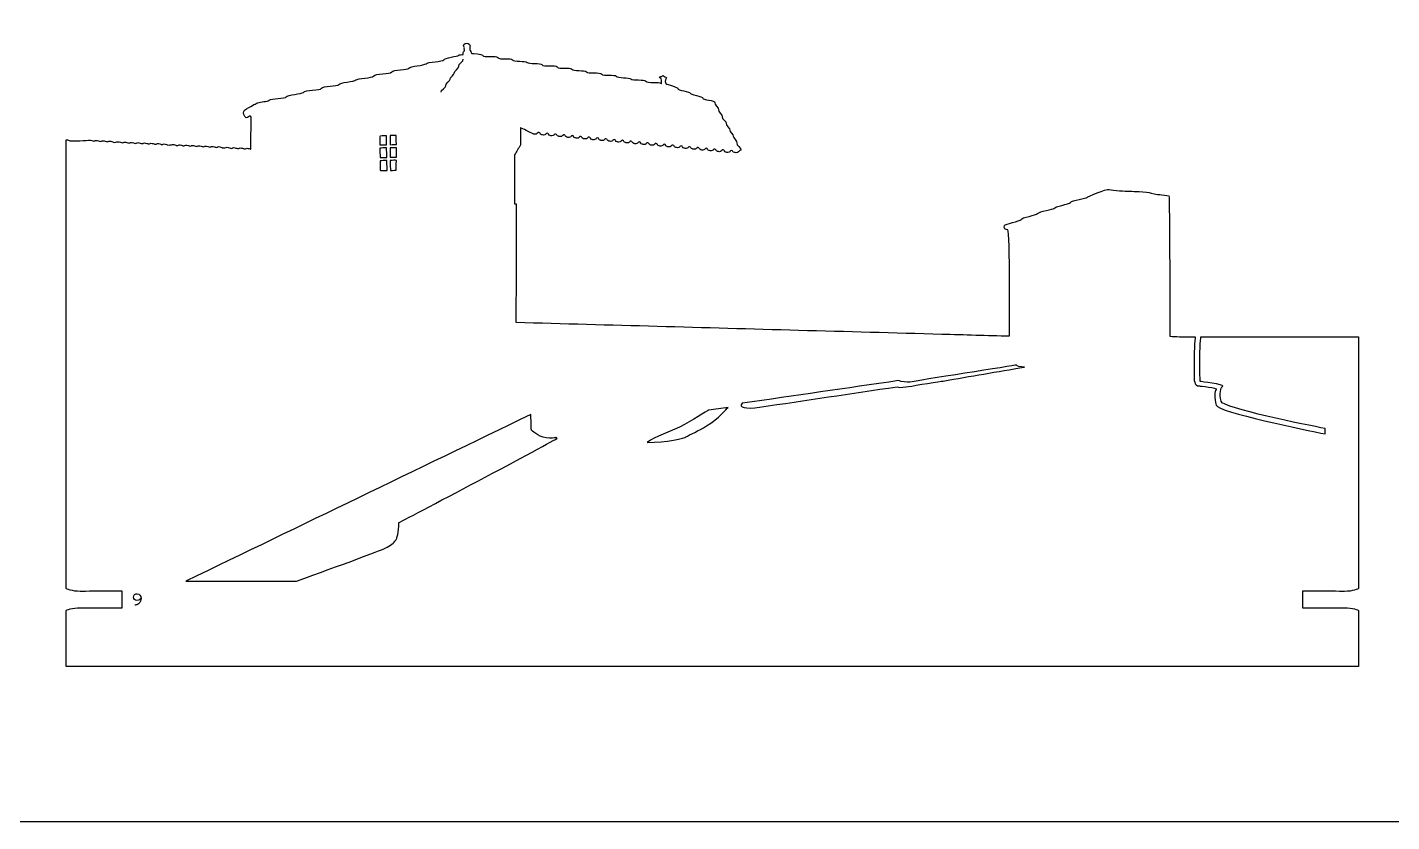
# Model space of a CAD drawing. Extents: x 0 to 1250, y 0 to 460.
# Drawn here: x 495.5 to 739.2, y 0.1 to 142 of the extents above; entities that cross this region are included whole.
import ezdxf

# ---------------------------------------------------------------- set-up
doc = ezdxf.new("R2010")
doc.units = 0
doc.header["$MEASUREMENT"] = 0
doc.layers.add('DEFAULT', color=18, linetype='CONTINUOUS')

msp = doc.modelspace()

# ---------------------------------------------------------------- linework, layer by layer
at = {"layer": 'DEFAULT', "color": 18}
msp.add_lwpolyline([(1250.13, 0.12), (0.12, 0.12), (0.12, 460.12), (1250.13, 460.12)], close=True, dxfattribs=at)
at = {"layer": 'DEFAULT', "color": 1}
for points, knots in [([(728.32, 41.29), (728.66, 41.29), (729.44, 41.24), (730.82, 41.24), (732.2, 41.24), (733.32, 41.69), (733.32, 41.74), (733.32, 56.73), (733.32, 71.73), (733.32, 86.72), (723.93, 86.72), (714.54, 86.72), (705.15, 86.72), (705.07, 86.29), (704.94, 83.56), (704.95, 81.49), (704.97, 80.23), (705, 79.12), (705.04, 78.72), (705.04, 78.72), (709.39, 78.19), (709.04, 77.9), (708.69, 77.61), (708.39, 76.55), (708.75, 75.19), (709.06, 73.99), (724.12, 70.95), (727.32, 70.32), (727.32, 70), (727.32, 69.69), (727.32, 69.37), (724.04, 70.04), (708.2, 73.28), (707.88, 74.49), (707.53, 75.84), (707.53, 77), (707.88, 77.29), (708.23, 77.59), (704.89, 77.93), (704.89, 77.93), (703.89, 77.93), (703.94, 79), (703.94, 80.1), (703.94, 80.57), (703.94, 81.03), (703.94, 81.49), (703.93, 83.56), (704.06, 86.29), (704.13, 86.72), (703.19, 86.72), (702.25, 86.72), (701.31, 86.72), (700.73, 86.75), (700.16, 86.78), (699.59, 86.81), (699.66, 86.81), (699.53, 111.9), (699.45, 111.9), (699.03, 111.9), (698.24, 112.1), (697.8, 112.1), (697.36, 112.1), (696.28, 112.34), (695.9, 112.45), (695.53, 112.56), (694.09, 112.67), (693.61, 112.67), (693.12, 112.67), (692.51, 112.72), (692.18, 112.69), (691.85, 112.67), (689.44, 112.87), (688.78, 113.03), (688.29, 113.15), (684.81, 111.71), (684.78, 111.59), (684.75, 111.48), (682.08, 111.03), (681.87, 110.71), (681.67, 110.39), (678.96, 109.95), (678.9, 109.62), (678.88, 109.51), (676.2, 109.06), (675.99, 108.74), (675.89, 108.58), (675.17, 108.39), (674.46, 108.2), (673.75, 108.01), (673.05, 107.82), (673.02, 107.65), (672.82, 107.33), (670.17, 106.88), (670.06, 106.57), (669.85, 106.01), (670.26, 105.8), (670.67, 105.8), (671.08, 105.8), (670.97, 86.86), (670.97, 86.86), (666.94, 86.97), (662.91, 87.08), (658.88, 87.19), (650.35, 87.43), (641.83, 87.67), (633.3, 87.9), (616.47, 88.37), (599.63, 88.84), (582.8, 89.31), (582.82, 96.34), (582.84, 103.38), (582.86, 110.42), (582.76, 110.42), (582.66, 110.42), (582.57, 110.42), (582.57, 113.35), (582.57, 116.27), (582.57, 119.2), (582.92, 119.79), (583.27, 120.38), (583.63, 120.96), (583.62, 121.99), (583.61, 123.02), (583.6, 124.05), (583.91, 123.91), (585.33, 123.19), (585.9, 122.92), (585.9, 122.92), (586.17, 122.82), (586.44, 122.91), (586.72, 123), (586.6, 123.21), (586.89, 123.2), (587.18, 123.19), (587.05, 122.83), (587.4, 122.78), (587.4, 122.78), (587.66, 122.67), (587.94, 122.77), (588.21, 122.86), (588.1, 123.07), (588.39, 123.06), (588.68, 123.05), (588.55, 122.68), (588.9, 122.64), (588.9, 122.64), (589.16, 122.53), (589.44, 122.63), (589.71, 122.72), (589.6, 122.92), (589.89, 122.91), (590.18, 122.91), (590.05, 122.54), (590.4, 122.5), (590.4, 122.5), (590.66, 122.39), (590.94, 122.48), (591.21, 122.58), (591.1, 122.78), (591.39, 122.77), (591.68, 122.76), (591.54, 122.4), (591.9, 122.36), (591.9, 122.36), (592.16, 122.25), (592.43, 122.34), (592.71, 122.43), (592.6, 122.64), (592.89, 122.63), (593.17, 122.62), (593.04, 122.26), (593.4, 122.22), (593.4, 122.22), (593.66, 122.11), (593.92, 122.2), (594.2, 122.29), (594.08, 122.5), (594.37, 122.49), (594.66, 122.48), (594.53, 122.12), (594.88, 122.08), (594.88, 122.08), (595.15, 121.97), (595.42, 122.06), (595.69, 122.15), (595.58, 122.36), (595.87, 122.35), (596.16, 122.34), (596.03, 121.98), (596.38, 121.94), (596.38, 121.94), (596.65, 121.82), (596.92, 121.92), (597.19, 122.01), (597.08, 122.22), (597.37, 122.21), (597.66, 122.2), (597.53, 121.83), (597.88, 121.8), (597.88, 121.8), (598.15, 121.68), (598.42, 121.78), (598.69, 121.87), (598.58, 122.08), (598.87, 122.07), (599.16, 122.06), (599.02, 121.69), (599.38, 121.65), (599.38, 121.65), (599.65, 121.54), (599.92, 121.63), (600.19, 121.73), (600.08, 121.94), (600.37, 121.93), (600.65, 121.92), (600.52, 121.55), (600.88, 121.51), (600.88, 121.51), (601.14, 121.4), (601.4, 121.49), (601.68, 121.59), (601.56, 121.8), (601.85, 121.79), (602.14, 121.77), (602.01, 121.41), (602.36, 121.37), (602.36, 121.37), (602.63, 121.26), (602.9, 121.35), (603.17, 121.45), (603.06, 121.65), (603.35, 121.64), (603.64, 121.63), (603.51, 121.27), (603.86, 121.23), (603.86, 121.23), (604.13, 121.12), (604.4, 121.21), (604.67, 121.31), (604.56, 121.51), (604.85, 121.5), (605.14, 121.49), (605.01, 121.13), (605.36, 121.09), (605.36, 121.09), (605.63, 120.98), (605.9, 121.07), (606.17, 121.16), (606.06, 121.37), (606.35, 121.36), (606.64, 121.35), (606.5, 120.99), (606.86, 120.95), (606.86, 120.95), (607.13, 120.84), (607.4, 120.93), (607.67, 121.02), (607.56, 121.23), (607.85, 121.22), (608.13, 121.21), (608, 120.85), (608.36, 120.8), (608.36, 120.8), (608.62, 120.69), (608.88, 120.79), (609.16, 120.88), (609.05, 121.09), (609.33, 121.08), (609.62, 121.07), (609.49, 120.71), (609.84, 120.67), (609.84, 120.67), (610.11, 120.55), (610.38, 120.65), (610.66, 120.74), (610.55, 120.95), (610.83, 120.94), (611.12, 120.93), (610.99, 120.56), (611.34, 120.52), (611.34, 120.52), (611.61, 120.41), (611.88, 120.5), (612.15, 120.6), (612.05, 120.8), (612.33, 120.8), (612.62, 120.79), (612.49, 120.42), (612.84, 120.38), (612.84, 120.38), (613.11, 120.27), (613.38, 120.36), (613.65, 120.46), (613.54, 120.66), (613.83, 120.65), (614.12, 120.65), (613.99, 120.28), (614.34, 120.24), (614.34, 120.24), (614.61, 120.13), (614.88, 120.22), (615.15, 120.31), (615.04, 120.52), (615.33, 120.51), (615.62, 120.5), (615.48, 120.14), (615.84, 120.1), (615.84, 120.1), (616.1, 119.99), (616.37, 120.08), (616.64, 120.17), (616.53, 120.38), (616.81, 120.37), (617.1, 120.36), (616.97, 120), (617.32, 119.96), (617.32, 119.96), (617.59, 119.84), (617.87, 119.94), (618.14, 120.03), (618.02, 120.24), (618.31, 120.23), (618.6, 120.22), (618.47, 119.86), (618.82, 119.82), (618.82, 119.82), (619.09, 119.7), (619.37, 119.8), (619.64, 119.89), (619.52, 120.1), (619.81, 120.09), (620.1, 120.08), (619.97, 119.72), (620.32, 119.68), (620.32, 119.68), (620.59, 119.56), (620.86, 119.66), (621.14, 119.75), (621.02, 119.96), (621.31, 119.95), (621.6, 119.94), (621.46, 119.68), (621.82, 119.63), (621.82, 119.63), (622.09, 119.52), (622.36, 119.62), (622.64, 119.71), (622.67, 120.04), (622.96, 120.03), (623.1, 120.34), (622.13, 120.97), (622.28, 121.31), (622.4, 121.55), (621.55, 122.28), (621.61, 122.54), (621.68, 122.79), (620.88, 123.34), (621, 123.61), (621.13, 123.88), (620.2, 124.5), (620.34, 124.81), (620.49, 125.12), (619.5, 125.66), (619.64, 125.99), (619.79, 126.3), (618.82, 126.93), (618.97, 127.26), (619.09, 127.5), (618.22, 128.24), (618.3, 128.5), (618.44, 128.95), (616.04, 129.01), (616.18, 129.32), (616.31, 129.63), (613.73, 130.01), (613.9, 130.22), (614.08, 130.45), (611.5, 130.75), (611.72, 131.02), (611.94, 131.28), (609.74, 131.72), (609.58, 131.92), (609.43, 132.11), (609.41, 132.5), (609.63, 132.8), (609.85, 133.11), (609.39, 132.98), (609.21, 133.24), (609.03, 133.51), (609.01, 133.11), (608.68, 133.16), (608.35, 133.2), (608.48, 132.96), (608.61, 132.89), (608.74, 132.82), (608.81, 132.72), (608.81, 132.5), (608.81, 132.27), (608.87, 131.8), (608.73, 131.94), (608.4, 132.28), (606.24, 131.91), (606, 132.36), (605.83, 132.69), (603.59, 132.46), (603.33, 132.75), (603.08, 133.05), (600.92, 132.88), (600.73, 133.24), (600.54, 133.6), (598.34, 133.19), (598.12, 133.61), (597.9, 134.03), (595.63, 133.58), (595.38, 134.02), (595.13, 134.32), (592.97, 134.15), (592.79, 134.51), (592.6, 134.88), (590.4, 134.46), (590.18, 134.88), (589.95, 135.3), (587.69, 134.85), (587.44, 135.3), (587.28, 135.63), (585.03, 135.4), (584.78, 135.69), (584.52, 135.98), (582.37, 135.82), (582.18, 136.18), (581.99, 136.54), (579.79, 136.13), (579.57, 136.55), (579.35, 136.97), (577.08, 136.52), (576.83, 136.97), (576.83, 137.23), (575.1, 137.27), (574.96, 137.3), (574.83, 137.33), (574.77, 137.49), (574.76, 137.66), (574.74, 137.82), (574.55, 137.77), (574.55, 137.94), (574.55, 138.09), (574.57, 138.27), (574.57, 138.47), (574.57, 138.68), (574.77, 138.5), (574.52, 138.88), (574.27, 139.27), (573.77, 139.17), (573.52, 138.89), (573.27, 138.61), (573.63, 138.42), (573.59, 138.33), (573.55, 138.24), (573.57, 138.14), (573.59, 137.88), (573.61, 137.61), (573.4, 137.66), (573.4, 137.48), (573.4, 137.3), (573.44, 137.04), (573.25, 137.07), (573.08, 137.1), (572.66, 137.07), (572.55, 136.95), (572.43, 136.83), (570.04, 136.52), (569.9, 136.17), (569.75, 135.82), (567.01, 135.79), (566.75, 135.47), (566.48, 135.14), (563.87, 135.05), (563.69, 134.67), (563.52, 134.29), (560.81, 134.44), (560.61, 133.99), (560.4, 133.55), (557.61, 133.73), (557.37, 133.26), (557.22, 132.91), (554.49, 132.88), (554.23, 132.56), (553.96, 132.23), (551.35, 132.14), (551.17, 131.76), (550.99, 131.38), (548.29, 131.53), (548.08, 131.08), (547.88, 130.64), (545.08, 130.82), (544.85, 130.35), (544.58, 130.03), (541.97, 129.94), (541.79, 129.56), (541.61, 129.17), (539.07, 129.3), (538.72, 128.97), (538.37, 128.64), (537.28, 128.76), (536.68, 128.48), (536.68, 128.48), (536.68, 128.48), (536.67, 128.48), (536.36, 128.37), (535.85, 128.09), (534.68, 127.4), (534.48, 127.25), (534.16, 127.1), (534.16, 126.71), (534.16, 126.36), (534.51, 125.53), (534.87, 125.88), (535.43, 126.43), (535.52, 125.97), (535.52, 125.77), (535.49, 123.92), (535.45, 122.07), (535.42, 120.22), (535.41, 120.22), (535.4, 120.23), (535.39, 120.23), (535.39, 120.23), (534.97, 120.38), (534.73, 120.37), (534.49, 120.37), (534.53, 120.17), (534.21, 120.28), (534.21, 120.28), (533.79, 120.44), (533.56, 120.43), (533.32, 120.42), (533.36, 120.23), (533.04, 120.34), (533.04, 120.34), (532.61, 120.49), (532.38, 120.48), (532.14, 120.47), (532.18, 120.28), (531.86, 120.39), (531.86, 120.39), (531.44, 120.54), (531.21, 120.54), (530.97, 120.53), (530.66, 120.36), (530.34, 120.47), (530.34, 120.47), (529.93, 120.67), (529.69, 120.66), (529.46, 120.65), (529.5, 120.46), (529.17, 120.56), (529.17, 120.56), (528.75, 120.72), (528.52, 120.71), (528.28, 120.7), (528.32, 120.51), (528, 120.62), (528, 120.62), (527.58, 120.77), (527.34, 120.77), (527.11, 120.75), (527.15, 120.56), (526.82, 120.67), (526.82, 120.67), (526.4, 120.83), (526.17, 120.82), (525.93, 120.81), (525.97, 120.62), (525.65, 120.73), (525.65, 120.73), (525.23, 120.88), (524.99, 120.87), (524.76, 120.86), (524.8, 120.67), (524.48, 120.78), (524.48, 120.78), (524.05, 120.94), (523.82, 120.92), (523.58, 120.92), (523.62, 120.72), (523.3, 120.83), (523.3, 120.83), (522.88, 120.99), (522.64, 120.98), (522.4, 120.97), (522.45, 120.78), (522.13, 120.89), (522.13, 120.89), (521.7, 121.04), (521.47, 121.03), (521.23, 121.02), (520.92, 120.86), (520.6, 120.97), (520.6, 120.97), (520.19, 121.16), (519.95, 121.15), (519.72, 121.14), (519.76, 120.95), (519.44, 121.06), (519.44, 121.06), (519.01, 121.22), (518.78, 121.21), (518.54, 121.2), (518.58, 121.01), (518.26, 121.12), (518.26, 121.12), (517.84, 121.27), (517.6, 121.26), (517.37, 121.25), (517.41, 121.06), (517.09, 121.17), (517.09, 121.17), (516.66, 121.32), (516.43, 121.32), (516.19, 121.31), (516.23, 121.12), (515.91, 121.22), (515.91, 121.22), (515.49, 121.38), (515.25, 121.37), (515.02, 121.36), (515.06, 121.17), (514.74, 121.28), (514.74, 121.28), (514.31, 121.43), (514.08, 121.42), (513.84, 121.41), (513.88, 121.22), (513.56, 121.33), (513.56, 121.33), (513.14, 121.49), (512.9, 121.47), (512.67, 121.47), (512.71, 121.27), (512.39, 121.38), (512.39, 121.38), (511.96, 121.54), (511.73, 121.53), (511.49, 121.52), (511.18, 121.35), (510.86, 121.46), (510.86, 121.46), (510.45, 121.66), (510.22, 121.65), (509.98, 121.64), (510.02, 121.45), (509.7, 121.56), (509.7, 121.56), (509.27, 121.71), (509.04, 121.7), (508.8, 121.7), (508.79, 121.5), (508.47, 121.61), (508.47, 121.61), (508.05, 121.77), (507.81, 121.76), (507.57, 121.75), (507.62, 121.56), (507.3, 121.67), (507.3, 121.67), (506.87, 121.82), (506.64, 121.81), (506.4, 121.8), (503.44, 121.61), (503.12, 121.72), (503.12, 121.72), (502.71, 121.87), (502.47, 121.87), (502.47, 95.16), (502.47, 68.45), (502.47, 41.74), (502.47, 41.68), (503.59, 41.24), (504.97, 41.24), (506.36, 41.24), (507.13, 41.29), (507.47, 41.29), (509.14, 41.29), (510.81, 41.29), (512.47, 41.29), (512.47, 40.29), (512.47, 39.29), (512.47, 38.29), (510.81, 38.29), (509.14, 38.29), (507.47, 38.29), (507.13, 38.29), (506.36, 38.34), (504.97, 38.34), (503.59, 38.34), (502.47, 37.89), (502.47, 37.83), (502.47, 34.5), (502.47, 31.17), (502.47, 27.84), (579.42, 27.84), (656.37, 27.84), (733.32, 27.84), (733.32, 31.17), (733.32, 34.5), (733.32, 37.83), (733.32, 37.89), (732.2, 38.34), (730.82, 38.34), (729.44, 38.34), (728.66, 38.29), (728.32, 38.29), (726.65, 38.29), (724.98, 38.29), (723.32, 38.29), (723.32, 39.29), (723.32, 40.29), (723.32, 41.29), (724.98, 41.29), (726.65, 41.29), (728.32, 41.29)], [14.17, 14.17, 14.17, 14.17, 15.17, 15.17, 15.17, 16.17, 16.17, 16.17, 143.679, 143.679, 143.679, 223.539, 223.539, 223.539, 224.539, 224.539, 224.539, 225.539, 225.539, 225.539, 226.539, 226.539, 226.539, 227.539, 227.539, 227.539, 228.539, 228.539, 228.539, 231.209, 231.209, 231.209, 232.209, 232.209, 232.209, 233.209, 233.209, 233.209, 234.209, 234.209, 234.209, 235.209, 235.209, 235.209, 239.138, 239.138, 239.138, 240.138, 240.138, 240.138, 248.158, 248.158, 248.158, 249.158, 249.158, 249.158, 250.158, 250.158, 250.158, 251.158, 251.158, 251.158, 252.158, 252.158, 252.158, 253.158, 253.158, 253.158, 254.158, 254.158, 254.158, 255.158, 255.158, 255.158, 256.158, 256.158, 256.158, 257.158, 257.158, 257.158, 258.158, 258.158, 258.158, 259.158, 259.158, 259.158, 260.158, 260.158, 260.158, 261.158, 261.158, 261.158, 262.158, 262.158, 262.158, 263.158, 263.158, 263.158, 264.158, 264.158, 264.158, 298.441193, 298.441193, 298.441193, 299.441193, 299.441193, 299.441193, 300.441193, 300.441193, 300.441193, 301.441193, 301.441193, 301.441193, 302.441193, 302.441193, 302.441193, 327.331193, 327.331193, 327.331193, 328.331193, 328.331193, 328.331193, 329.331193, 329.331193, 329.331193, 330.331193, 330.331193, 330.331193, 331.331193, 331.331193, 331.331193, 332.331193, 332.331193, 332.331193, 333.331193, 333.331193, 333.331193, 334.331193, 334.331193, 334.331193, 335.331193, 335.331193, 335.331193, 336.331193, 336.331193, 336.331193, 337.331193, 337.331193, 337.331193, 338.331193, 338.331193, 338.331193, 339.331193, 339.331193, 339.331193, 340.331193, 340.331193, 340.331193, 341.331193, 341.331193, 341.331193, 342.331193, 342.331193, 342.331193, 343.331193, 343.331193, 343.331193, 344.331193, 344.331193, 344.331193, 345.331193, 345.331193, 345.331193, 346.331193, 346.331193, 346.331193, 347.331193, 347.331193, 347.331193, 348.331193, 348.331193, 348.331193, 349.331193, 349.331193, 349.331193, 350.331193, 350.331193, 350.331193, 351.331193, 351.331193, 351.331193, 352.331193, 352.331193, 352.331193, 353.331193, 353.331193, 353.331193, 354.331193, 354.331193, 354.331193, 355.331193, 355.331193, 355.331193, 356.331193, 356.331193, 356.331193, 357.331193, 357.331193, 357.331193, 358.331193, 358.331193, 358.331193, 359.331193, 359.331193, 359.331193, 360.331193, 360.331193, 360.331193, 361.331193, 361.331193, 361.331193, 362.331193, 362.331193, 362.331193, 363.331193, 363.331193, 363.331193, 364.331193, 364.331193, 364.331193, 365.331193, 365.331193, 365.331193, 366.331193, 366.331193, 366.331193, 367.331193, 367.331193, 367.331193, 368.331193, 368.331193, 368.331193, 369.331193, 369.331193, 369.331193, 370.331193, 370.331193, 370.331193, 371.331193, 371.331193, 371.331193, 372.331193, 372.331193, 372.331193, 373.331193, 373.331193, 373.331193, 374.331193, 374.331193, 374.331193, 375.331193, 375.331193, 375.331193, 376.331193, 376.331193, 376.331193, 377.331193, 377.331193, 377.331193, 378.331193, 378.331193, 378.331193, 379.331193, 379.331193, 379.331193, 380.331193, 380.331193, 380.331193, 381.331193, 381.331193, 381.331193, 382.331193, 382.331193, 382.331193, 383.331193, 383.331193, 383.331193, 384.331193, 384.331193, 384.331193, 385.331193, 385.331193, 385.331193, 386.331193, 386.331193, 386.331193, 387.331193, 387.331193, 387.331193, 388.331193, 388.331193, 388.331193, 389.331193, 389.331193, 389.331193, 390.331193, 390.331193, 390.331193, 391.331193, 391.331193, 391.331193, 392.331193, 392.331193, 392.331193, 393.331193, 393.331193, 393.331193, 394.331193, 394.331193, 394.331193, 395.331193, 395.331193, 395.331193, 396.331193, 396.331193, 396.331193, 397.331193, 397.331193, 397.331193, 398.331193, 398.331193, 398.331193, 399.331193, 399.331193, 399.331193, 400.331193, 400.331193, 400.331193, 401.331193, 401.331193, 401.331193, 402.331193, 402.331193, 402.331193, 403.331193, 403.331193, 403.331193, 404.331193, 404.331193, 404.331193, 405.331193, 405.331193, 405.331193, 406.331193, 406.331193, 406.331193, 407.331193, 407.331193, 407.331193, 408.331193, 408.331193, 408.331193, 409.331193, 409.331193, 409.331193, 410.331193, 410.331193, 410.331193, 411.331193, 411.331193, 411.331193, 412.331193, 412.331193, 412.331193, 413.331193, 413.331193, 413.331193, 414.331193, 414.331193, 414.331193, 415.331193, 415.331193, 415.331193, 416.331193, 416.331193, 416.331193, 417.331193, 417.331193, 417.331193, 418.331193, 418.331193, 418.331193, 419.331193, 419.331193, 419.331193, 420.331193, 420.331193, 420.331193, 421.331193, 421.331193, 421.331193, 422.331193, 422.331193, 422.331193, 423.331193, 423.331193, 423.331193, 424.331193, 424.331193, 424.331193, 425.331193, 425.331193, 425.331193, 426.331193, 426.331193, 426.331193, 427.331193, 427.331193, 427.331193, 428.331193, 428.331193, 428.331193, 429.331193, 429.331193, 429.331193, 430.331193, 430.331193, 430.331193, 431.331193, 431.331193, 431.331193, 432.331193, 432.331193, 432.331193, 433.331193, 433.331193, 433.331193, 434.331193, 434.331193, 434.331193, 435.331193, 435.331193, 435.331193, 436.331193, 436.331193, 436.331193, 437.331193, 437.331193, 437.331193, 438.331193, 438.331193, 438.331193, 439.331193, 439.331193, 439.331193, 440.331193, 440.331193, 440.331193, 441.331193, 441.331193, 441.331193, 442.331193, 442.331193, 442.331193, 443.331193, 443.331193, 443.331193, 444.331193, 444.331193, 444.331193, 445.331193, 445.331193, 445.331193, 446.331193, 446.331193, 446.331193, 447.331193, 447.331193, 447.331193, 448.331193, 448.331193, 448.331193, 449.331193, 449.331193, 449.331193, 450.331193, 450.331193, 450.331193, 451.331193, 451.331193, 451.331193, 452.331193, 452.331193, 452.331193, 453.331193, 453.331193, 453.331193, 454.331193, 454.331193, 454.331193, 455.331193, 455.331193, 455.331193, 456.331193, 456.331193, 456.331193, 457.331193, 457.331193, 457.331193, 458.331193, 458.331193, 458.331193, 459.331193, 459.331193, 459.331193, 460.331193, 460.331193, 460.331193, 461.331193, 461.331193, 461.331193, 462.331193, 462.331193, 462.331193, 463.331193, 463.331193, 463.331193, 464.331193, 464.331193, 464.331193, 465.331193, 465.331193, 465.331193, 466.331193, 466.331193, 466.331193, 467.331193, 467.331193, 467.331193, 468.331193, 468.331193, 468.331193, 469.331193, 469.331193, 469.331193, 470.331193, 470.331193, 470.331193, 471.331193, 471.331193, 471.331193, 472.331193, 472.331193, 472.331193, 473.331193, 473.331193, 473.331193, 474.331193, 474.331193, 474.331193, 475.331193, 475.331193, 475.331193, 476.331193, 476.331193, 476.331193, 477.331193, 477.331193, 477.331193, 478.331193, 478.331193, 478.331193, 479.331193, 479.331193, 479.331193, 480.331193, 480.331193, 480.331193, 481.331193, 481.331193, 481.331193, 482.331193, 482.331193, 482.331193, 483.331193, 483.331193, 483.331193, 484.331193, 484.331193, 484.331193, 485.331193, 485.331193, 485.331193, 486.331193, 486.331193, 486.331193, 487.331193, 487.331193, 487.331193, 488.331193, 488.331193, 488.331193, 489.331193, 489.331193, 489.331193, 490.331193, 490.331193, 490.331193, 491.331193, 491.331193, 491.331193, 492.331193, 492.331193, 492.331193, 493.331193, 493.331193, 493.331193, 494.331193, 494.331193, 494.331193, 495.331193, 495.331193, 495.331193, 496.331193, 496.331193, 496.331193, 497.331193, 497.331193, 497.331193, 498.331193, 498.331193, 498.331193, 499.331193, 499.331193, 499.331193, 500.331193, 500.331193, 500.331193, 501.331193, 501.331193, 501.331193, 502.331193, 502.331193, 502.331193, 503.331193, 503.331193, 503.331193, 504.331193, 504.331193, 504.331193, 505.331193, 505.331193, 505.331193, 506.331193, 506.331193, 506.331193, 507.331193, 507.331193, 507.331193, 508.331193, 508.331193, 508.331193, 509.331193, 509.331193, 509.331193, 510.331193, 510.331193, 510.331193, 511.331193, 511.331193, 511.331193, 512.331193, 512.331193, 512.331193, 739.461193, 739.461193, 739.461193, 740.461193, 740.461193, 740.461193, 741.461193, 741.461193, 741.461193, 755.631193, 755.631193, 755.631193, 764.131193, 764.131193, 764.131193, 778.301193, 778.301193, 778.301193, 779.301193, 779.301193, 779.301193, 780.301193, 780.301193, 780.301193, 808.640193, 808.640193, 808.640193, 1463.010193, 1463.010193, 1463.010193, 1491.349193, 1491.349193, 1491.349193, 1492.349193, 1492.349193, 1492.349193, 1493.349193, 1493.349193, 1493.349193, 1507.519193, 1507.519193, 1507.519193, 1516.019193, 1516.019193, 1516.019193, 1530.189193, 1530.189193, 1530.189193, 1530.189193]), ([(558.53, 122.54), (558.55, 122.56), (559.08, 122.59), (559.68, 122.61), (559.68, 122.36), (559.68, 121.75), (559.69, 120.99), (559.21, 120.98), (558.75, 120.97), (558.5, 120.98), (558.5, 121.85), (558.5, 122.51), (558.53, 122.54)], [0, 0, 0, 0, 1, 1, 1, 2, 2, 2, 3, 3, 3, 4, 4, 4, 4]), ([(560.32, 122.64), (560.89, 122.65), (561.39, 122.66), (561.41, 122.64), (561.43, 122.63), (561.44, 121.95), (561.44, 121.06), (561.24, 121.04), (560.8, 121.03), (560.31, 121.01), (560.31, 121.77), (560.31, 122.4), (560.32, 122.64)], [0, 0, 0, 0, 1, 1, 1, 2, 2, 2, 3, 3, 3, 4, 4, 4, 4]), ([(559.74, 118.73), (559.25, 118.72), (558.79, 118.71), (558.53, 118.71), (558.52, 119.27), (558.51, 119.85), (558.5, 120.39), (558.75, 120.41), (559.21, 120.43), (559.7, 120.44), (559.71, 119.89), (559.72, 119.29), (559.74, 118.73)], [0, 0, 0, 0, 1, 1, 1, 2, 2, 2, 3, 3, 3, 4, 4, 4, 4]), ([(560.34, 118.75), (560.32, 119.31), (560.32, 119.91), (560.31, 120.46), (560.79, 120.47), (561.23, 120.48), (561.44, 120.47), (561.45, 119.93), (561.45, 119.35), (561.44, 118.8), (561.24, 118.79), (560.81, 118.77), (560.34, 118.75)], [0, 0, 0, 0, 1, 1, 1, 2, 2, 2, 3, 3, 3, 4, 4, 4, 4]), ([(559.82, 116.38), (559.19, 116.37), (558.61, 116.37), (558.59, 116.39), (558.58, 116.41), (558.56, 117.16), (558.54, 118.13), (558.8, 118.15), (559.27, 118.17), (559.75, 118.18), (559.77, 117.34), (559.8, 116.65), (559.82, 116.38)], [0, 0, 0, 0, 1, 1, 1, 2, 2, 2, 3, 3, 3, 4, 4, 4, 4]), ([(561.44, 118.21), (561.44, 117.24), (561.43, 116.49), (561.41, 116.47), (561.39, 116.44), (560.93, 116.42), (560.39, 116.4), (560.37, 116.68), (560.36, 117.37), (560.34, 118.2), (560.81, 118.22), (561.23, 118.22), (561.44, 118.21)], [0, 0, 0, 0, 1, 1, 1, 2, 2, 2, 3, 3, 3, 4, 4, 4, 4]), ([(659.13, 78.81), (658.8, 78.76), (654.02, 78.05), (652.95, 77.81), (652.39, 77.76), (651.47, 77.54), (650.9, 77.79), (642.71, 76.57), (634.52, 75.35), (626.33, 74.13), (623.88, 73.78), (622.47, 74.1), (623.24, 74.83), (632.54, 76.18), (641.84, 77.53), (651.14, 78.88), (651.71, 78.64), (652.63, 78.56), (653.19, 78.61), (654.27, 78.84), (671.96, 81.61), (672.23, 81.65), (672.23, 81.46), (672.85, 81.3), (673.63, 81.3), (668.8, 80.47), (663.96, 79.64), (659.13, 78.81)], [1, 1, 1, 1, 2, 2, 2, 3, 3, 3, 4, 4, 4, 5, 5, 5, 6, 6, 6, 7, 7, 7, 8, 8, 8, 9, 9, 9, 10, 10, 10, 10]), ([(616.85, 70.78), (615.5, 69.95), (613.81, 69.21), (613.13, 68.82), (613.15, 68.73), (609.59, 67.75), (606.25, 67.86), (607.53, 68.82), (610.67, 69.94), (612.11, 70.63), (614.23, 71.64), (616.93, 73.47), (617.22, 73.61), (618.38, 73.77), (619.55, 73.94), (620.71, 74.1), (620.45, 73.92), (619.05, 72.11), (616.85, 70.78)], [0, 0, 0, 0, 1, 1, 1, 2, 2, 2, 3, 3, 3, 4, 4, 4, 5, 5, 5, 6, 6, 6, 6]), ([(561.89, 53.52), (561.89, 51.79), (561.55, 50.66), (561.33, 50.39), (560.99, 49.9), (560.43, 49.41), (559.46, 48.95), (558.4, 48.46), (551.49, 45.93), (543.6, 43.07), (537.02, 43.07), (530.43, 43.07), (523.85, 43.07), (544.39, 53), (564.94, 62.92), (585.48, 72.84), (585.5, 71.18), (585.53, 70.12), (585.59, 70.05), (585.95, 69.64), (587.15, 68.61), (588.8, 68.61), (590.44, 68.61), (589.74, 68.89), (590.18, 68.61), (590.06, 68.29), (561.89, 53.52), (561.89, 53.52)], [1, 1, 1, 1, 2, 2, 2, 3, 3, 3, 4, 4, 4, 59.98, 59.98, 59.98, 60.98, 60.98, 60.98, 61.98, 61.98, 61.98, 62.98, 62.98, 62.98, 63.98, 63.98, 63.98, 64.98, 64.98, 64.98, 64.98])]:
    msp.add_open_spline(points, degree=3, knots=knots, dxfattribs=at)
at = {"layer": 'DEFAULT', "color": 18}
for points, knots in [([(569.44, 130.37), (569.32, 130.73), (570.39, 131.2), (570.27, 131.53), (570.14, 131.87), (571.17, 132.43), (571.06, 132.72), (570.95, 133.01), (571.83, 133.51), (571.78, 133.78), (571.73, 134.06), (572.69, 134.74), (572.58, 135), (572.45, 135.37), (573.52, 135.93), (573.4, 136.27)], [0, 0, 0, 0, 1, 1, 1, 2, 2, 2, 3, 3, 3, 4, 4, 4, 5, 5, 5, 5]), ([(515.76, 40.06), (515.76, 39.82), (515.45, 39.64), (515.11, 39.64), (514.77, 39.64), (514.5, 39.85), (514.5, 40.24), (514.5, 40.59), (514.75, 40.83), (515.15, 40.83), (515.57, 40.83), (515.84, 40.5), (515.84, 40), (515.84, 39.61), (515.7, 39.31), (515.51, 39.12), (515.35, 38.96), (515.13, 38.86), (514.89, 38.83), (514.81, 38.82), (514.74, 38.81), (514.7, 38.81)], [0, 0, 0, 0, 1, 1, 1, 2, 2, 2, 3, 3, 3, 4, 4, 4, 5, 5, 5, 6, 6, 6, 7, 7, 7, 7])]:
    msp.add_open_spline(points, degree=3, knots=knots, dxfattribs=at)

doc.saveas('drawing.dxf')
